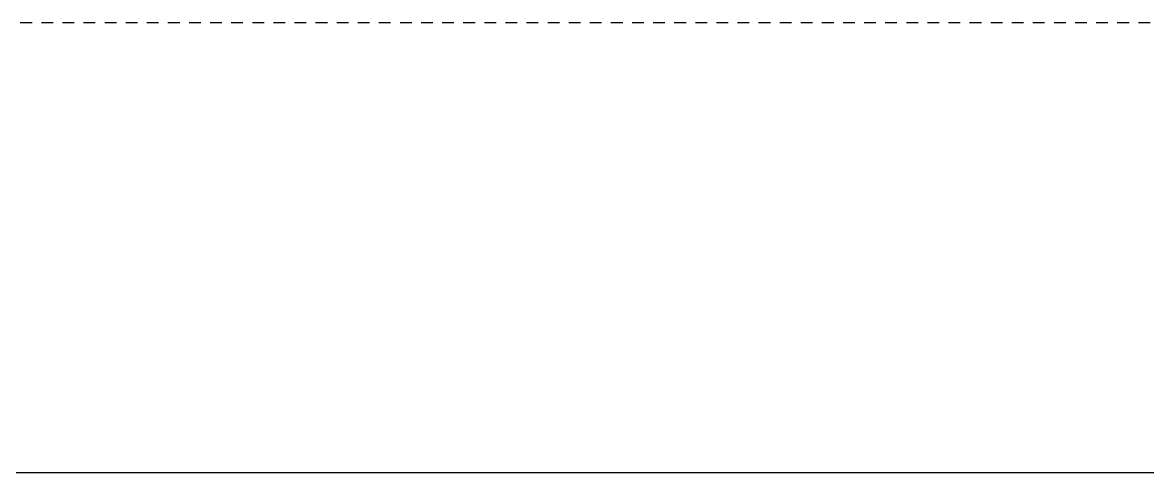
# Model space of a CAD drawing. Extents: x -1061 to -782, y -21 to 162.
# Drawn here: x -1051.32 to -1039.32, y 21.26 to 26.06 of the extents above; entities that cross this region are included whole.
import ezdxf

# ---------------------------------------------------------------- set-up
doc = ezdxf.new("R2010")
doc.units = 0
doc.header["$LTSCALE"] = 0.5
doc.linetypes.add('HIDDEN', pattern=[0.375, 0.25, -0.125])
doc.layers.add('B', color=5, linetype='Continuous')
doc.layers.add('HITACHI', color=40, linetype='HIDDEN')

msp = doc.modelspace()

# ---------------------------------------------------------------- linework, layer by layer
at = {"layer": 'B'}
msp.add_line((-1058.699514785951, 21.26247844067439), (-954.6394732736336, 21.26247844067439), dxfattribs=at)
at = {"layer": 'HITACHI'}
msp.add_line((-1060.121914785951, 26.06247844067434), (-954.322726300141, 26.06247844067434), dxfattribs=at)

doc.saveas('drawing.dxf')
